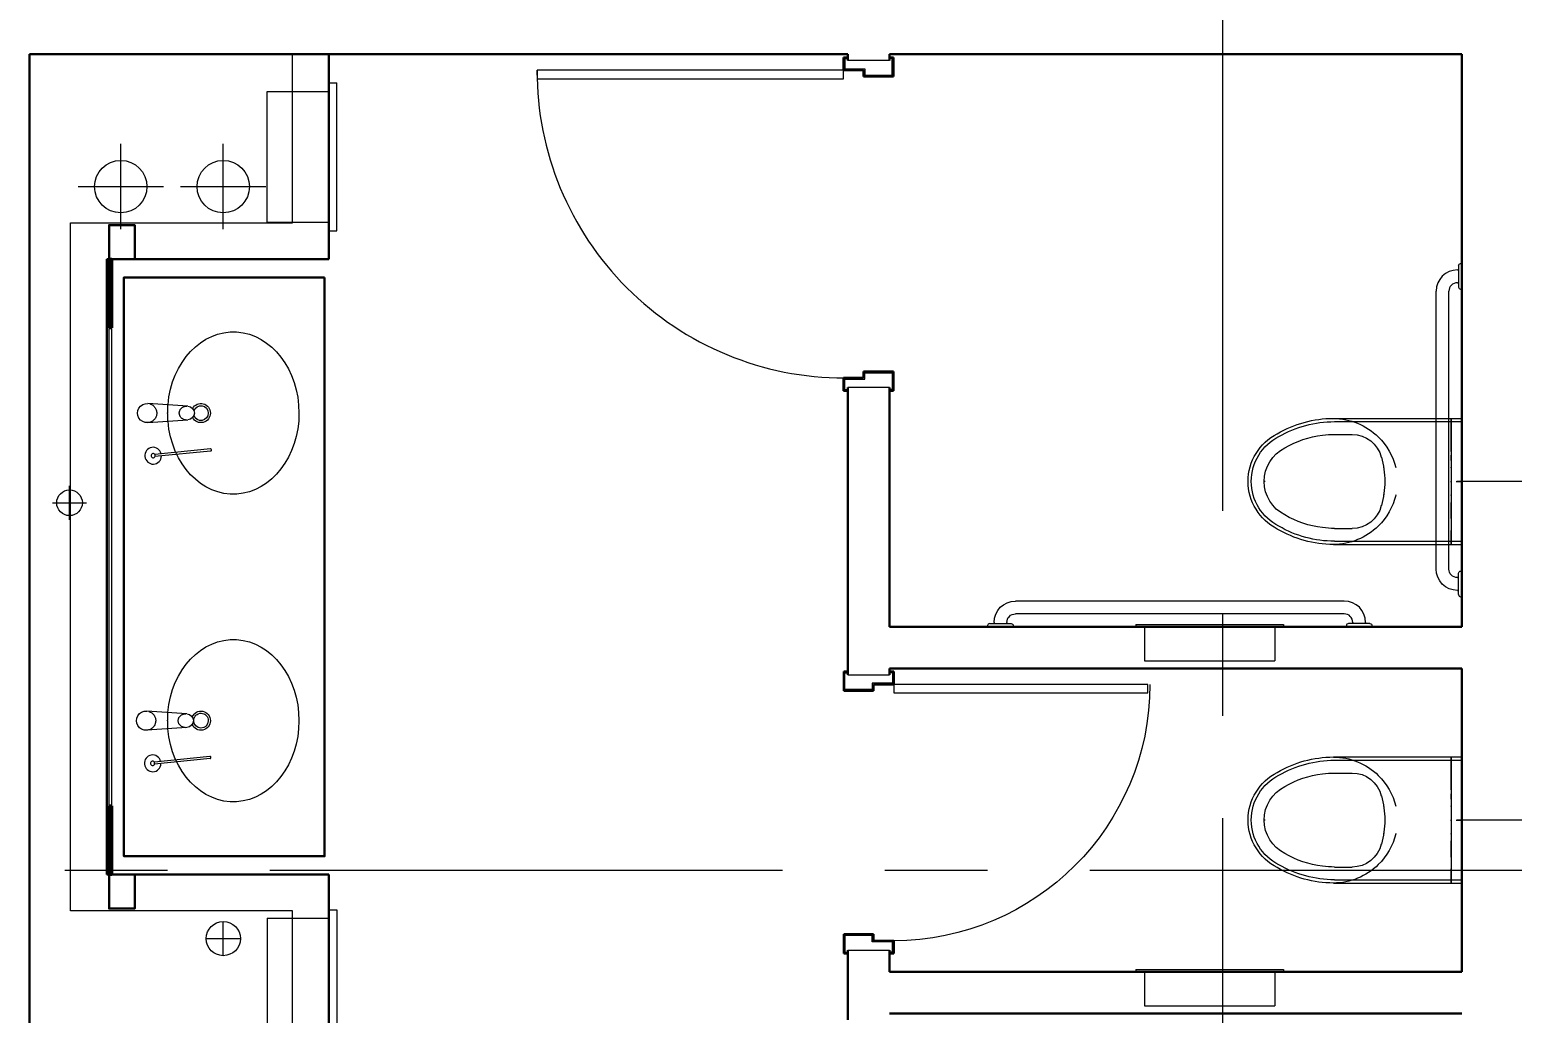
# Model space of a CAD drawing. Header units: inches. Extents: x -26500 to -19632, y -3347 to 2257.
# Drawn here: x -23720.7 to -23547.1, y 650.4 to 765.5 of the extents above; entities that cross this region are included whole.
import ezdxf
from ezdxf import colors
from ezdxf.entities.mleader import LeaderData, LeaderLine
from ezdxf.enums import TextEntityAlignment as Align
from ezdxf.math import Vec2, Vec3

# ---------------------------------------------------------------- set-up
doc = ezdxf.new("R2010")
doc.units = ezdxf.units.IN
doc.header["$LTSCALE"] = 48
doc.header["$MEASUREMENT"] = 0
for name, pattern in [('A105$0$CENTER', [2, 1.25, -0.25, 0.25, -0.25]), ('A105$0$DGN Style 4', [377.27725, 188.5208, -94.2604, 0.235651, -94.2604]), ('A105$0$DGN Style 5', [1319.645598, 565.562399, -754.083199])]:
    doc.linetypes.add(name, pattern=pattern)
for name, color, linetype in [('A105$0$A-COUNTER', 8, 'Continuous'), ('A105$0$A-DOOR', 8, 'Continuous'), ('A105$0$A-DOOR-FRAM', 8, 'Continuous'), ('A105$0$A-FLOR-PFIX', 8, 'Continuous'), ('A105$0$A-FLOR-SLEEVE', 8, 'Continuous'), ('A105$0$A-FLOR-SPCL', 8, 'Continuous'), ('A105$0$A-GRID-GRDP0-15', 8, 'Continuous'), ('A105$0$A-WALL-FULL-INTR', 8, 'Continuous'), ('A105$0$bc105-11 - Level 30', 8, 'Continuous'), ('P-Anno', 6, 'Continuous'), ('XREF', 7, 'Continuous')]:
    doc.layers.add(name, color=color, linetype=linetype)
doc.styles.add('MAMEP ANNO', font='arial.ttf', dxfattribs={"height": 0.078125})
doc.styles.get("Standard").update_dxf_attribs({"font": 'simplex.shx'})

# ---------------------------------------------------------------- blocks, each defined once
blk = doc.blocks.new('Key Note')
at = {"color": 0, "linetype": 'Continuous', "transparency": 16777216}
blk.add_lwpolyline([(-0.09375, -0.09375), (0.09375, -0.09375), (0.09375, 0.09375), (-0.09375, 0.09375)], close=True, dxfattribs=at)
at = {"color": 0, "linetype": 'ByBlock', "transparency": 16777216, "style": 'MAMEP ANNO'}
blk.add_attdef('ID', text='', height=0.10156, dxfattribs=at).set_placement((0, 0), align=Align.MIDDLE_CENTER)
blk = doc.blocks.new('*D783', base_point=(0, 0))
at = {"layer": 'A105$0$A-FLOR-SLEEVE', "linetype": 'Continuous', "lineweight": 0}
for p, q in [((0, -2), (0, 2)), ((-2, 0), (2, 0))]:
    blk.add_line(p, q, dxfattribs=at)
blk = doc.blocks.new('*U782')
at = {"layer": 'A105$0$A-FLOR-SLEEVE', "linetype": 'Continuous', "lineweight": 13}
blk.add_circle((0, 0), 1.5, dxfattribs=at)
at = {"layer": 'A105$0$A-FLOR-SLEEVE', "linetype": 'Continuous', "lineweight": 0}
blk.add_blockref('*D783', (0, 0), dxfattribs=at)
blk = doc.blocks.new('*D810', base_point=(0, 0))
at = {"layer": 'A105$0$A-FLOR-SLEEVE', "linetype": 'Continuous', "lineweight": 0}
for p, q in [((0, -52.1), (0, 52.1)), ((-52.1, 0), (52.1, 0))]:
    blk.add_line(p, q, dxfattribs=at)
blk = doc.blocks.new('*U809')
at = {"layer": 'A105$0$A-FLOR-SLEEVE', "linetype": 'Continuous', "lineweight": 13}
blk.add_circle((0, 0), 32, dxfattribs=at)
at = {"layer": 'A105$0$A-FLOR-SLEEVE', "linetype": 'Continuous', "lineweight": 0}
blk.add_blockref('*D810', (0, 0), dxfattribs=at)
blk = doc.blocks.new('*D812', base_point=(0, 0))
at = {"layer": 'A105$0$A-FLOR-SLEEVE', "linetype": 'Continuous', "lineweight": 0}
for p, q in [((0, -2), (0, 2)), ((-2, 0), (2, 0))]:
    blk.add_line(p, q, dxfattribs=at)
blk = doc.blocks.new('*U811')
at = {"layer": 'A105$0$A-FLOR-SLEEVE', "linetype": 'Continuous', "lineweight": 13}
blk.add_circle((0, 0), 2, dxfattribs=at)
at = {"layer": 'A105$0$A-FLOR-SLEEVE', "linetype": 'Continuous', "lineweight": 0}
blk.add_blockref('*D812', (0, 0), dxfattribs=at)
blk = doc.blocks.new('A105$0$AFWALL_1')
at = {"layer": 'A105$0$A-FLOR-PFIX', "linetype": 'Continuous', "lineweight": 13}
for p, q in [((-15.02, 7.38), (-1.23, 7.38)), ((-14.88, 7), (0, 7)), ((-1.23, 3.52), (-1.23, 7.38)), ((-1.23, 7.38), (0, 7.38)), ((-1.23, 7.38), (-1.23, 5.73)), ((0, 7), (0, 7.38)), ((0, 7.38), (0, 5.92)), ((0, 7), (0, 0)), ((-14.88, 5.5), (-12.83, 5.5)), ((-1.23, 5.73), (-1.23, 5.48)), ((-1.23, 5.48), (-1.23, 4.99)), ((0, 5.92), (0, 5.64)), ((0, 5.64), (0, 5.1)), ((-1.23, 4.99), (-1.23, 4.35)), ((-1.23, 4.35), (-1.23, 3.07)), ((-1.23, 3.52), (-1.23, 3.28)), ((0, 5.1), (0, 4.4)), ((0, 4.4), (0, 3.11)), ((-1.23, 3.28), (-1.23, 2.6)), ((-1.23, 2.84), (-1.23, 3.07)), ((-1.23, 2.63), (-1.23, 2.84)), ((-1.23, 2.45), (-1.23, 2.63)), ((-1.23, 2.6), (-1.23, 1.62)), ((-1.23, 2.45), (-1.23, 1.75)), ((-1.23, 1.75), (-1.23, 0.91)), ((0, 2.92), (0, 3.11)), ((0, 2.74), (0, 2.92)), ((0, 2.59), (0, 2.74)), ((0, 2.59), (0, 1.85)), ((0, 1.85), (0, 0.96)), ((-23.12, 0), (-23.13, 0)), ((-23.09, 0), (-23.12, 0)), ((-23.05, 0), (-23.09, 0)), ((-22.99, 0), (-23.05, 0)), ((-9.14, 1.62), (-9.21, 1.62)), ((-9.05, 0), (-8.95, 0)), ((-8.94, 0), (-9, 0)), ((-8.95, 0), (-8.94, 0)), ((-1.29, 0), (-1.23, 0)), ((-1.23, 1.62), (-1.23, 1.59)), ((-1.23, 1.59), (-1.23, 1.5)), ((-1.23, 1.5), (-1.23, 1.35)), ((-1.23, 1.35), (-1.23, 0.92)), ((-1.23, 0.92), (-1.23, 0.47)), ((-1.23, 0.91), (-1.23, 0)), ((-1.23, 0.47), (-1.23, 0)), ((-1.23, 0), (-1.23, -0.47)), ((-1.23, 0), (-1.23, -0.91)), ((-0.64, 0), (0, 0)), ((0.64, 0), (-0.57, 0)), ((0, 0.96), (0, 0)), ((0, -7), (0, 0)), ((0, 0), (0, -0.96)), ((-9.14, -1.62), (-9.21, -1.62)), ((-7.76, -1.62), (-7.67, -1.62)), ((-7.66, -1.62), (-7.71, -1.62)), ((-7.67, -1.62), (-7.66, -1.62)), ((-1.23, -0.47), (-1.23, -0.92)), ((-1.23, -0.91), (-1.23, -1.75)), ((-1.23, -0.92), (-1.23, -1.35)), ((-1.23, -1.35), (-1.23, -1.5)), ((-1.23, -1.5), (-1.23, -1.59)), ((-1.23, -1.59), (-1.23, -1.62)), ((-1.23, -1.62), (-1.23, -2.6)), ((0, -0.96), (0, -1.85)), ((-1.23, -1.75), (-1.23, -2.45)), ((-1.23, -2.63), (-1.23, -2.45)), ((-1.23, -2.6), (-1.23, -3.28)), ((-1.23, -2.84), (-1.23, -2.63)), ((-1.23, -3.07), (-1.23, -2.84)), ((-1.23, -4.35), (-1.23, -3.07)), ((-1.23, -3.28), (-1.23, -3.52)), ((0, -1.85), (0, -2.59)), ((0, -2.74), (0, -2.59)), ((0, -2.92), (0, -2.74)), ((0, -3.11), (0, -2.92)), ((0, -4.4), (0, -3.11)), ((-1.23, -3.52), (-1.23, -7.38)), ((-1.23, -4.35), (-1.23, -4.99)), ((-1.23, -4.99), (-1.23, -5.48)), ((0, -4.4), (0, -5.1)), ((0, -5.1), (0, -5.64)), ((-14.88, -5.5), (-12.83, -5.5)), ((-1.23, -5.48), (-1.23, -5.73)), ((-1.23, -7.38), (-1.23, -5.73)), ((0, -5.64), (0, -5.92)), ((0, -7.38), (0, -5.92)), ((-15.02, -7.38), (-1.23, -7.38)), ((-14.88, -7), (0, -7)), ((-1.23, -7.38), (0, -7.38)), ((0, -7), (0, -7.38))]:
    blk.add_line(p, q, dxfattribs=at)
at = {"layer": 'A105$0$A-FLOR-PFIX', "linetype": 'Continuous', "lineweight": 13, "extrusion": (0, 0, -1)}
for centre, radius, start, end in [((14.95, -5.73), 13.11, 59.5714, 89.6853), ((14.88, -6), 13, 59.8405, 90), ((14.88, -6), 13, 59.8406, 90.0001), ((15.04, -0.17), 7.54, 90.1427, 134.4461), ((18.75, 0), 6.25, 360, 63.0198), ((18.75, 0), 5.88, 360, 63.119), ((14.88, -6), 11.5, 59.6174, 82.8545), ((14.88, -6), 11.5, 82.8545, 90), ((12.81, 2), 3.5, 89.6441, 166.4342), ((15.04, -0.17), 7.54, 134.4461, 166.2742), ((18.75, 0), 4.38, 360, 63.6571), ((19, 0), 10, 163.6146, 180), ((18.75, 0), 6.25, 296.9802, 360), ((18.75, 0), 5.88, 296.881, 360), ((18.75, 0), 4.38, 296.3429, 360), ((15.04, 0.16), 7.54, 193.7258, 225.5539), ((19, 0), 10, 180, 196.3854), ((12.81, -2), 3.5, 193.5658, 270.3559), ((14.88, 6), 11.5, 277.1455, 300.3826), ((14.95, 5.73), 13.11, 270.3147, 300.4286), ((14.88, 6), 13, 269.9999, 300.1594), ((14.88, 6), 13, 270, 300.1595), ((14.88, 6), 11.5, 270, 277.1455), ((15.04, 0.16), 7.54, 225.5539, 269.8573)]:
    blk.add_arc(centre, radius, start, end, dxfattribs=at)
at = {"layer": 'A105$0$A-FLOR-PFIX', "linetype": 'Continuous', "lineweight": 13}
for p in [(-1.23, 1.62), (-1.23, 0), (0, 0), (-1.23, -1.62)]:
    blk.add_point(p, dxfattribs=at)
blk = doc.blocks.new('A105$0$AFWALL_3')
at = {"layer": 'A105$0$A-FLOR-PFIX', "linetype": 'Continuous', "lineweight": 13}
for p, q in [((-15.02, 7.38), (-1.23, 7.38)), ((-14.88, 7), (0, 7)), ((-1.23, 3.52), (-1.23, 7.38)), ((-1.23, 7.38), (0, 7.38)), ((-1.23, 7.38), (-1.23, 5.73)), ((0, 7), (0, 7.38)), ((0, 7.38), (0, 5.92)), ((0, 7), (0, 0)), ((-14.88, 5.5), (-12.83, 5.5)), ((-1.23, 5.73), (-1.23, 5.48)), ((-1.23, 5.48), (-1.23, 4.99)), ((0, 5.92), (0, 5.64)), ((0, 5.64), (0, 5.1)), ((-1.23, 4.99), (-1.23, 4.35)), ((-1.23, 4.35), (-1.23, 3.07)), ((-1.23, 3.52), (-1.23, 3.28)), ((0, 5.1), (0, 4.4)), ((0, 4.4), (0, 3.11)), ((-1.23, 3.28), (-1.23, 2.6)), ((-1.23, 2.84), (-1.23, 3.07)), ((-1.23, 2.63), (-1.23, 2.84)), ((-1.23, 2.45), (-1.23, 2.63)), ((-1.23, 2.6), (-1.23, 1.62)), ((-1.23, 2.45), (-1.23, 1.75)), ((-1.23, 1.75), (-1.23, 0.91)), ((0, 2.92), (0, 3.11)), ((0, 2.74), (0, 2.92)), ((0, 2.59), (0, 2.74)), ((0, 2.59), (0, 1.85)), ((0, 1.85), (0, 0.96)), ((-23.12, 0), (-23.13, 0)), ((-23.09, 0), (-23.12, 0)), ((-23.05, 0), (-23.09, 0)), ((-22.99, 0), (-23.05, 0)), ((-9.14, 1.62), (-9.21, 1.62)), ((-9.05, 0), (-8.95, 0)), ((-8.94, 0), (-9, 0)), ((-8.95, 0), (-8.94, 0)), ((-1.29, 0), (-1.23, 0)), ((-1.23, 1.62), (-1.23, 1.59)), ((-1.23, 1.59), (-1.23, 1.5)), ((-1.23, 1.5), (-1.23, 1.35)), ((-1.23, 1.35), (-1.23, 0.92)), ((-1.23, 0.92), (-1.23, 0.47)), ((-1.23, 0.91), (-1.23, 0)), ((-1.23, 0.47), (-1.23, 0)), ((-1.23, 0), (-1.23, -0.47)), ((-1.23, 0), (-1.23, -0.91)), ((-0.64, 0), (0, 0)), ((0.64, 0), (-0.57, 0)), ((0, 0.96), (0, 0)), ((0, -7), (0, 0)), ((0, 0), (0, -0.96)), ((-9.14, -1.62), (-9.21, -1.62)), ((-7.76, -1.62), (-7.67, -1.62)), ((-7.66, -1.62), (-7.71, -1.62)), ((-7.67, -1.62), (-7.66, -1.62)), ((-1.23, -0.47), (-1.23, -0.92)), ((-1.23, -0.91), (-1.23, -1.75)), ((-1.23, -0.92), (-1.23, -1.35)), ((-1.23, -1.35), (-1.23, -1.5)), ((-1.23, -1.5), (-1.23, -1.59)), ((-1.23, -1.59), (-1.23, -1.62)), ((-1.23, -1.62), (-1.23, -2.6)), ((0, -0.96), (0, -1.85)), ((-1.23, -1.75), (-1.23, -2.45)), ((-1.23, -2.63), (-1.23, -2.45)), ((-1.23, -2.6), (-1.23, -3.28)), ((-1.23, -2.84), (-1.23, -2.63)), ((-1.23, -3.07), (-1.23, -2.84)), ((-1.23, -4.35), (-1.23, -3.07)), ((-1.23, -3.28), (-1.23, -3.52)), ((0, -1.85), (0, -2.59)), ((0, -2.74), (0, -2.59)), ((0, -2.92), (0, -2.74)), ((0, -3.11), (0, -2.92)), ((0, -4.4), (0, -3.11)), ((-1.23, -3.52), (-1.23, -7.38)), ((-1.23, -4.35), (-1.23, -4.99)), ((-1.23, -4.99), (-1.23, -5.48)), ((0, -4.4), (0, -5.1)), ((0, -5.1), (0, -5.64)), ((-14.88, -5.5), (-12.83, -5.5)), ((-1.23, -5.48), (-1.23, -5.73)), ((-1.23, -7.38), (-1.23, -5.73)), ((0, -5.64), (0, -5.92)), ((0, -7.38), (0, -5.92)), ((-15.02, -7.38), (-1.23, -7.38)), ((-14.88, -7), (0, -7)), ((-1.23, -7.38), (0, -7.38)), ((0, -7), (0, -7.38))]:
    blk.add_line(p, q, dxfattribs=at)
at = {"layer": 'A105$0$A-FLOR-PFIX', "linetype": 'Continuous', "lineweight": 13, "extrusion": (0, 0, -1)}
for centre, radius, start, end in [((14.95, -5.73), 13.11, 59.5714, 89.6853), ((14.88, -6), 13, 59.8405, 90), ((14.88, -6), 13, 59.8406, 90.0001), ((15.04, -0.17), 7.54, 90.1427, 134.4461), ((18.75, 0), 6.25, 360, 63.0198), ((18.75, 0), 5.88, 360, 63.119), ((14.88, -6), 11.5, 59.6174, 82.8545), ((14.88, -6), 11.5, 82.8545, 90), ((12.81, 2), 3.5, 89.6441, 166.4342), ((15.04, -0.17), 7.54, 134.4461, 166.2742), ((18.75, 0), 4.38, 360, 63.6571), ((19, 0), 10, 163.6146, 180), ((18.75, 0), 6.25, 296.9802, 360), ((18.75, 0), 5.88, 296.881, 360), ((18.75, 0), 4.38, 296.3429, 360), ((15.04, 0.16), 7.54, 193.7258, 225.5539), ((19, 0), 10, 180, 196.3854), ((12.81, -2), 3.5, 193.5658, 270.3559), ((14.88, 6), 11.5, 277.1455, 300.3826), ((14.95, 5.73), 13.11, 270.3147, 300.4286), ((14.88, 6), 13, 269.9999, 300.1594), ((14.88, 6), 13, 270, 300.1595), ((14.88, 6), 11.5, 270, 277.1455), ((15.04, 0.16), 7.54, 225.5539, 269.8573)]:
    blk.add_arc(centre, radius, start, end, dxfattribs=at)
at = {"layer": 'A105$0$A-FLOR-PFIX', "linetype": 'Continuous', "lineweight": 13}
for p in [(-1.23, 1.62), (-1.23, 0), (0, 0), (-1.23, -1.62)]:
    blk.add_point(p, dxfattribs=at)
blk = doc.blocks.new('*U822')
at = {"layer": 'A105$0$A-FLOR-SPCL', "linetype": 'Continuous', "lineweight": 13}
for p, q in [((-8.63, 0.75), (-8.63, 0.5)), ((-8.63, 0.75), (8.63, 0.75)), ((-8.63, 0.5), (8.63, 0.5)), ((-7.63, 0.5), (-7.62, -3.5)), ((7.63, 0.5), (7.63, -3.5)), ((8.63, 0.75), (8.63, 0.5)), ((-7.62, -3.5), (7.63, -3.5))]:
    blk.add_line(p, q, dxfattribs=at)
blk = doc.blocks.new('*U825')
at = {"layer": 'A105$0$A-FLOR-SPCL', "linetype": 'Continuous', "lineweight": 13}
for p, q in [((-8.63, 0.75), (-8.63, 0.5)), ((-8.63, 0.75), (8.63, 0.75)), ((-8.63, 0.5), (8.63, 0.5)), ((-7.63, 0.5), (-7.62, -3.5)), ((7.63, 0.5), (7.63, -3.5)), ((8.63, 0.75), (8.63, 0.5)), ((-7.62, -3.5), (7.63, -3.5))]:
    blk.add_line(p, q, dxfattribs=at)
blk = doc.blocks.new('A105$0$GBPL02')
at = {"layer": 'A105$0$bc105-11 - Level 30', "linetype": 'Continuous', "lineweight": 0}
for p, q in [((-1.75, 3), (-40.25, 3)), ((-43.51, 0.12), (-43.51, 0)), ((-43.25, 0.37), (-40.75, 0.37)), ((-42.75, 0.5), (-42.75, 0.37)), ((-41.26, 0.5), (-41.25, 0.38)), ((-40.5, 0.12), (-40.5, 0)), ((-1.75, 1.5), (-40.25, 1.5)), ((-1.5, 0.12), (-1.5, 0)), ((1.25, 0.37), (-1.25, 0.37)), ((-0.75, 0.5), (-0.75, 0.37)), ((0.75, 0.5), (0.75, 0.37)), ((1.5, 0.12), (1.5, 0))]:
    blk.add_line(p, q, dxfattribs=at)
at = {"layer": 'A105$0$bc105-11 - Level 30', "linetype": 'Continuous', "lineweight": 0, "extrusion": (0, 0, -1)}
for centre, radius, start, end in [((40.25, 0.5), 2.5, 360, 90), ((40.25, 0.5), 1, 360, 90), ((40.75, 0.12), 0.25, 90, 180), ((-1.25, 0.12), 0.25, 90, 180)]:
    blk.add_arc(centre, radius, start, end, dxfattribs=at)
at = {"layer": 'A105$0$bc105-11 - Level 30', "linetype": 'Continuous', "lineweight": 0}
for centre, radius, start, end in [((-1.75, 0.5), 2.5, 0, 90), ((-43.25, 0.12), 0.25, 90, 180), ((-1.75, 0.5), 1, 0, 90), ((-1.25, 0.12), 0.25, 90, 180)]:
    blk.add_arc(centre, radius, start, end, dxfattribs=at)
blk.add_point((0, 0), dxfattribs=at)
blk = doc.blocks.new('A105$0$GBPL01')
at = {"layer": 'A105$0$A-FLOR-SPCL', "linetype": 'Continuous', "lineweight": 0}
for p, q in [((-0.5, 36.75), (-0.38, 36.75)), ((-0.38, 37.25), (-0.38, 34.75)), ((-0.13, 37.5), (0, 37.5)), ((-0.5, 35.25), (-0.38, 35.25)), ((-3, 1.75), (-3, 34.25)), ((-1.5, 1.75), (-1.5, 34.25)), ((-0.12, 34.5), (0, 34.5)), ((-0.5, 0.75), (-0.38, 0.75)), ((-0.38, -1.25), (-0.38, 1.25)), ((-0.12, 1.5), (0, 1.5)), ((-0.5, -0.75), (-0.38, -0.75)), ((-0.12, -1.5), (0, -1.5))]:
    blk.add_line(p, q, dxfattribs=at)
for centre, radius, start, end in [((-0.5, 34.25), 2.5, 90, 180), ((-0.5, 34.25), 1, 90, 180), ((-0.12, 34.75), 0.25, 180, 270), ((-0.12, -1.25), 0.25, 180, 270)]:
    blk.add_arc(centre, radius, start, end, dxfattribs=at)
at = {"layer": 'A105$0$A-FLOR-SPCL', "linetype": 'Continuous', "lineweight": 0, "extrusion": (0, 0, -1)}
for centre, radius, start, end in [((0.12, 37.25), 0.25, 360, 90), ((0.5, 1.75), 2.5, 270, 360), ((0.5, 1.75), 1, 270, 360), ((0.12, 1.25), 0.25, 360, 90)]:
    blk.add_arc(centre, radius, start, end, dxfattribs=at)
at = {"layer": 'A105$0$A-FLOR-SPCL', "linetype": 'Continuous', "lineweight": 0}
blk.add_point((0, 0), dxfattribs=at)
blk = doc.blocks.new('A105$0$GBPL02_2')
at = {"layer": 'A105$0$A-FLOR-SPCL', "linetype": 'Continuous', "lineweight": 0}
for p, q in [((-1.75, 3), (-40.25, 3)), ((-43.51, 0.12), (-43.51, 0)), ((-43.25, 0.37), (-40.75, 0.37)), ((-42.75, 0.5), (-42.75, 0.37)), ((-41.26, 0.5), (-41.25, 0.38)), ((-40.5, 0.12), (-40.5, 0)), ((-1.75, 1.5), (-40.25, 1.5)), ((-1.5, 0.12), (-1.5, 0)), ((1.25, 0.37), (-1.25, 0.37)), ((-0.75, 0.5), (-0.75, 0.37)), ((0.75, 0.5), (0.75, 0.37)), ((1.5, 0.12), (1.5, 0))]:
    blk.add_line(p, q, dxfattribs=at)
at = {"layer": 'A105$0$A-FLOR-SPCL', "linetype": 'Continuous', "lineweight": 0, "extrusion": (0, 0, -1)}
for centre, radius, start, end in [((40.25, 0.5), 2.5, 360, 90), ((40.25, 0.5), 1, 360, 90), ((40.75, 0.12), 0.25, 90, 180), ((-1.25, 0.12), 0.25, 90, 180)]:
    blk.add_arc(centre, radius, start, end, dxfattribs=at)
at = {"layer": 'A105$0$A-FLOR-SPCL', "linetype": 'Continuous', "lineweight": 0}
for centre, radius, start, end in [((-1.75, 0.5), 2.5, 0, 90), ((-43.25, 0.12), 0.25, 90, 180), ((-1.75, 0.5), 1, 0, 90), ((-1.25, 0.12), 0.25, 90, 180)]:
    blk.add_arc(centre, radius, start, end, dxfattribs=at)
blk.add_point((0, 0), dxfattribs=at)
blk = doc.blocks.new('*U837')
at = {"layer": 'A105$0$A-FLOR-SPCL', "linetype": 'Continuous', "lineweight": 13}
for p, q in [((1.81, 9.2), (2.75, 9.2)), ((1.81, -8.11), (1.81, 9.2)), ((2.75, -8.11), (2.75, 9.2)), ((-5.44, 8.2), (1.81, 8.2)), ((1.81, -8.11), (2.75, -8.11))]:
    blk.add_line(p, q, dxfattribs=at)
blk = doc.blocks.new('*U836')
at = {"layer": 'A105$0$A-FLOR-SPCL', "linetype": 'Continuous', "lineweight": 13}
for q in [(-3.53, 8.71), (3.72, -6.6)]:
    blk.add_line((-3.53, -6.6), q, dxfattribs=at)
blk.add_blockref('*U837', (1.91, 0.51), dxfattribs=at)
blk = doc.blocks.new('*U842')
at = {"layer": 'A105$0$A-FLOR-PFIX', "linetype": 'Continuous', "lineweight": 13}
for p, q in [((3.94, 0.42), (-2.56, -0.24)), ((3.96, 0.17), (-2.55, -0.49))]:
    blk.add_line(p, q, dxfattribs=at)
for centre, major_axis, start_param, end_param in [((-2.76, -0.38), (-0.187, 0.966), 4.749388, 10.782456), ((3.95, 0.3), (0.023, -0.121), 6.195472, 9.337065)]:
    blk.add_ellipse(centre, major_axis=major_axis, ratio=0.97753, start_param=start_param, end_param=end_param, dxfattribs=at)
at = {"layer": 'A105$0$A-FLOR-PFIX', "linetype": 'Continuous', "lineweight": 13, "extrusion": (0, 0, -1)}
blk.add_ellipse((-2.76, -0.38), major_axis=(0.047, -0.242), ratio=0.97753, dxfattribs=at)
blk = doc.blocks.new('*U843')
at = {"layer": 'A105$0$A-FLOR-PFIX', "linetype": 'Continuous', "lineweight": 13}
for p, q in [((3.94, 0.42), (-2.56, -0.24)), ((3.96, 0.17), (-2.55, -0.49))]:
    blk.add_line(p, q, dxfattribs=at)
for centre, major_axis, start_param, end_param in [((-2.76, -0.38), (-0.187, 0.966), 4.749388, 10.782456), ((3.95, 0.3), (0.023, -0.121), 6.195472, 9.337065)]:
    blk.add_ellipse(centre, major_axis=major_axis, ratio=0.97753, start_param=start_param, end_param=end_param, dxfattribs=at)
at = {"layer": 'A105$0$A-FLOR-PFIX', "linetype": 'Continuous', "lineweight": 13, "extrusion": (0, 0, -1)}
blk.add_ellipse((-2.76, -0.38), major_axis=(0.047, -0.242), ratio=0.97753, dxfattribs=at)
blk = doc.blocks.new('*U844')
at = {"layer": 'A105$0$bc105-11 - Level 30', "linetype": 'Continuous', "lineweight": 40}
for p, q in [((-0.16, 0.86), (-0.16, 8.89)), ((-0.16, 8.89), (0.16, 8.89)), ((0.16, 8.89), (0.16, 0.86)), ((0.16, 0.86), (-0.16, 0.86))]:
    blk.add_line(p, q, dxfattribs=at)
blk = doc.blocks.new('*U845')
at = {"layer": 'A105$0$bc105-11 - Level 30', "linetype": 'Continuous', "lineweight": 40}
for p, q in [((0.16, 4.02), (-0.16, 4.02)), ((-0.16, 4.02), (-0.16, -4.02)), ((0.16, -4.02), (0.16, 4.02)), ((-0.16, -4.02), (0.16, -4.02))]:
    blk.add_line(p, q, dxfattribs=at)
blk = doc.blocks.new('*U849')
at = {"layer": 'A105$0$A-FLOR-SPCL', "linetype": 'Continuous', "lineweight": 13}
for p, q in [((1.81, 8.11), (2.75, 8.11)), ((1.81, 8.11), (1.81, -9.2)), ((2.75, 8.11), (2.75, -9.2)), ((-5.44, -8.2), (1.81, -8.2)), ((1.81, -9.2), (2.75, -9.2))]:
    blk.add_line(p, q, dxfattribs=at)
blk = doc.blocks.new('*U848')
at = {"layer": 'A105$0$A-FLOR-SPCL', "linetype": 'Continuous', "lineweight": 13}
for q in [(3.72, 6.6), (-3.53, -8.71)]:
    blk.add_line((-3.53, 6.6), q, dxfattribs=at)
blk.add_blockref('*U849', (1.91, -0.51), dxfattribs=at)
blk = doc.blocks.new('*U814')
at = {"layer": 'A105$0$A-COUNTER', "linetype": 'Continuous', "lineweight": 30, "extrusion": (-7.22742e-37, -3.27481e-28, -1), "flags": 128}
blk.add_lwpolyline([(-1146, 666), (-1334, 666), (-1334, 124), (-1146, 124), (-1146, 666)], dxfattribs=at)
at = {"layer": 'A105$0$A-DOOR', "linetype": 'Continuous', "lineweight": 13}
for p, q in [((660, 852), (660, 860)), ((660, 860), (947, 860)), ((946.9, 852), (660, 852)), ((947, 859.5), (947, 852))]:
    blk.add_line(p, q, dxfattribs=at)
at = {"layer": 'A105$0$A-DOOR', "linetype": 'Continuous', "lineweight": 0, "extrusion": (0, 0, -1)}
blk.add_arc((-659.3, 859.7), 287.8, 179.9485, 270.0515, dxfattribs=at)
at = {"layer": 'A105$0$A-DOOR', "linetype": 'Continuous', "lineweight": 13, "extrusion": (0, 0, -1)}
blk.add_arc((-659.3, 859.7), 287.8, 179.9482, 181.5396, dxfattribs=at)
at = {"layer": 'A105$0$A-DOOR', "linetype": 'Continuous', "lineweight": 0}
blk.add_arc((613, 285), 240, 180, 270, dxfattribs=at)
at = {"layer": 'A105$0$A-DOOR', "linetype": 'Continuous', "lineweight": 13}
blk.add_3dface([(613, 277), (375, 277), (375, 285), (613, 285)], dxfattribs=at)
at = {"layer": 'A105$0$A-DOOR-FRAM', "linetype": 'Continuous', "lineweight": 30}
for p, q in [((613.2, 854), (613.2, 872)), ((613.2, 872), (616.2, 872)), ((660, 872), (657, 872)), ((660, 872), (660, 860)), ((641.2, 854), (613.2, 854)), ((660, 860), (641.2, 860)), ((641.2, 860), (641.2, 854)), ((613.2, 577.9), (613.2, 559.9)), ((641.2, 577.9), (613.2, 577.9)), ((641.2, 571.9), (641.2, 577.9)), ((660, 571.9), (641.2, 571.9)), ((660, 559.9), (660, 571.9)), ((613.2, 559.9), (616.2, 559.9)), ((660, 559.9), (657, 559.9)), ((613, 297), (613, 285)), ((613, 297), (616, 297)), ((659.8, 297), (656.8, 297)), ((659.8, 279), (659.8, 297)), ((613, 285), (631.8, 285)), ((631.8, 285), (631.8, 279)), ((631.8, 279), (659.8, 279)), ((613, 33), (613, 45)), ((613, 45), (631.8, 45)), ((631.8, 45), (631.8, 51)), ((631.8, 51), (659.8, 51)), ((659.8, 51), (659.8, 33)), ((613, 33), (616, 33)), ((659.8, 33), (656.8, 33))]:
    blk.add_line(p, q, dxfattribs=at)
at = {"layer": 'A105$0$A-DOOR-FRAM', "linetype": 'Continuous', "lineweight": 13}
for p, q in [((614.4, 855.2), (614.4, 870.8)), ((614.4, 870.8), (616.2, 870.8)), ((616.2, 870.8), (616.2, 872)), ((658.8, 861.2), (640, 861.2)), ((640, 861.2), (640, 855.2)), ((657, 872), (657, 870.8)), ((658.8, 870.8), (657, 870.8)), ((658.8, 870.8), (658.8, 861.2)), ((640, 855.2), (614.4, 855.2)), ((640, 576.7), (614.4, 576.7)), ((614.4, 576.7), (614.4, 561.1)), ((640, 570.7), (640, 576.7)), ((658.8, 570.7), (640, 570.7)), ((658.8, 561.1), (658.8, 570.7)), ((614.4, 561.1), (616.2, 561.1)), ((616.2, 561.1), (616.2, 559.9)), ((657, 559.9), (657, 561.1)), ((658.8, 561.1), (657, 561.1)), ((614.2, 295.8), (614.2, 286.2)), ((614.2, 295.8), (616, 295.8)), ((616, 297), (616, 295.8)), ((656.8, 295.8), (656.8, 297)), ((658.6, 295.8), (656.8, 295.8)), ((658.6, 280.2), (658.6, 295.8)), ((614.2, 286.2), (633, 286.2)), ((633, 286.2), (633, 280.2)), ((633, 280.2), (658.6, 280.2)), ((614.2, 34.2), (614.2, 43.8)), ((614.2, 43.8), (633, 43.8)), ((633, 43.8), (633, 49.8)), ((633, 49.8), (658.6, 49.8)), ((658.6, 49.8), (658.6, 34.2)), ((614.2, 34.2), (616, 34.2)), ((616, 33), (616, 34.2)), ((658.6, 34.2), (656.8, 34.2)), ((656.8, 34.2), (656.8, 33))]:
    blk.add_line(p, q, dxfattribs=at)
at = {"layer": 'A105$0$A-FLOR-PFIX', "linetype": 'Continuous', "lineweight": 13}
for p, q in [((1274, 545.5), (1311.6, 548)), ((1274, 532.5), (1311.6, 530)), ((1275, 257.5), (1312.6, 260)), ((1275, 244.5), (1312.6, 242))]:
    blk.add_line(p, q, dxfattribs=at)
at = {"layer": 'A105$0$A-FLOR-PFIX', "linetype": 'A105$0$DGN Style 4', "lineweight": 0}
for p, q in [((-81, 475), (81, 475)), ((-81, 158), (81, 158))]:
    blk.add_line(p, q, dxfattribs=at)
at = {"layer": 'A105$0$A-FLOR-PFIX', "linetype": 'A105$0$DGN Style 5', "lineweight": 0}
for centre in [(1312.2, 539), (1313.2, 251)]:
    blk.add_arc(centre, 8.99, 105.9103, 266.2194, dxfattribs=at)
at = {"layer": 'A105$0$A-FLOR-PFIX', "linetype": 'Continuous', "lineweight": 13}
for centre in [(1312.2, 539), (1313.2, 251)]:
    blk.add_arc(centre, 8.99, 266.2194, 93.7806, dxfattribs=at)
for centre, major_axis, ratio, start_param, end_param in [((1231.5, 539), (0, -76), 0.809169, 1.671829, 7.752253), ((1275, 539), (7.11, 0), 0.92221, 1.713861, 4.569325), ((1231.5, 251), (0, -76), 0.809169, 1.671656, 7.753122), ((1276, 251), (7.11, 0), 0.92221, 1.713861, 4.569325)]:
    blk.add_ellipse(centre, major_axis=major_axis, ratio=ratio, start_param=start_param, end_param=end_param, dxfattribs=at)
at = {"layer": 'A105$0$A-FLOR-PFIX', "linetype": 'Continuous', "lineweight": 0}
for centre, major_axis, start_param, end_param in [((1261.8, 539), (0, 9), 5.208291, 10.500675), ((1261.8, 539), (0, 7), 5.027949, 10.681021), ((1261.8, 251), (0, 9), 5.098152, 10.610762), ((1261.8, 251), (0, 7), 4.747561, 10.996484)]:
    blk.add_ellipse(centre, major_axis=major_axis, ratio=0.97753, start_param=start_param, end_param=end_param, dxfattribs=at)
at = {"layer": 'A105$0$A-FLOR-PFIX', "linetype": 'A105$0$DGN Style 5', "lineweight": 0}
for centre in [(1275, 539), (1276, 251)]:
    blk.add_ellipse(centre, major_axis=(7.11, 0), ratio=0.92221, start_param=4.712389, end_param=7.853982, dxfattribs=at)
at = {"layer": 'A105$0$A-FLOR-PFIX', "linetype": 'A105$0$DGN Style 5', "lineweight": 13}
for centre in [(1231.5, 539), (1231.5, 251)]:
    blk.add_ellipse(centre, major_axis=(0, -76), ratio=0.809169, start_param=1.470832, end_param=1.671656, dxfattribs=at)
at = {"layer": 'A105$0$A-WALL-FULL-INTR', "linetype": 'Continuous', "lineweight": 30}
for p, q in [((81, 339), (81, 875)), ((81, 875), (617, 875)), ((617, 875), (617, 869.8)), ((617, 875), (617, 869)), ((656, 875), (1142, 875)), ((656, 875), (656, 869.8)), ((656, 875), (656, 869)), ((1142, 683), (1142, 875)), ((1142, 683), (1350, 683)), ((1350, 683), (1350, 107)), ((617, 562.9), (617, 339)), ((617, 562.1), (617, 339)), ((656, 562.9), (656, 294)), ((81, 339), (617, 339)), ((81, 16), (81, 300)), ((81, 300), (617, 300)), ((617, 300), (617, 294)), ((1142, 107), (1141.7, -377.9)), ((1142, 107), (1350, 107)), ((617, 36), (617, 16)), ((656, 36), (656, -29)), ((81, 16), (617, 16)), ((81, -23), (617, -23))]:
    blk.add_line(p, q, dxfattribs=at)
at = {"layer": 'A105$0$A-WALL-FULL-INTR', "linetype": 'Continuous', "lineweight": 0}
for p, q in [((617, 869), (656, 869)), ((617, 562.9), (656, 562.9)), ((656, 294), (617, 294)), ((656, 36), (617, 36))]:
    blk.add_line(p, q, dxfattribs=at)
at = {"layer": 'A105$0$A-WALL-FULL-INTR', "linetype": 'Continuous', "lineweight": 30}
for points in [[(1347.8, 683), (1347.8, 715), (1323.8, 715), (1323.8, 683)], [(1347.8, 107), (1347.8, 75), (1323.8, 75), (1323.8, 107)]]:
    blk.add_3dface(points, dxfattribs=at)
at = {"layer": 'A105$0$bc105-11 - Level 30', "linetype": 'Continuous', "lineweight": 13}
blk.add_3dface([(1345.3, 618.2), (1348, 618.2), (1348, 171.8), (1345.3, 171.8)], dxfattribs=at)
at = {"layer": 'A105$0$A-FLOR-PFIX', "linetype": 'Continuous', "lineweight": 13, "extrusion": (0, 0, -1), "xscale": 8, "yscale": 8, "zscale": 8}
for name, p in [('A105$0$AFWALL_1', (-81, 475)), ('*U843', (-1284.5, 502.1)), ('A105$0$AFWALL_3', (-81, 158)), ('*U842', (-1285, 214.1))]:
    blk.add_blockref(name, p, dxfattribs=at)
at = {"layer": 'A105$0$A-FLOR-SPCL', "linetype": 'Continuous', "lineweight": 13, "extrusion": (0, 0, -1), "xscale": 8, "yscale": 8, "zscale": 8}
for name, p in [('*U836', (-1171.7, 770.5)), ('*U825', (-317, 335)), ('*U848', (-1171.7, 13.2)), ('*U822', (-317, 12))]:
    blk.add_blockref(name, p, dxfattribs=at)
at = {"layer": 'A105$0$A-FLOR-SPCL', "linetype": 'Continuous', "lineweight": 0, "extrusion": (0, 0, -1), "xscale": 8, "yscale": 8, "zscale": 8}
for name, p in [('A105$0$GBPL01', (-81, 379)), ('A105$0$GBPL02_2', (-177, 339))]:
    blk.add_blockref(name, p, dxfattribs=at)
at = {"layer": 'A105$0$bc105-11 - Level 30', "linetype": 'Continuous', "lineweight": 40, "extrusion": (0, 0, -1), "xscale": 8, "yscale": 8, "zscale": 8}
for name, p in [('*U845', (-1346.6, 650.9)), ('*U844', (-1346.6, 100.1))]:
    blk.add_blockref(name, p, dxfattribs=at)
at = {"layer": 'A105$0$bc105-11 - Level 30', "linetype": 'Continuous', "lineweight": 0, "extrusion": (0, 0, -1), "xscale": 8, "yscale": 8, "zscale": 8}
blk.add_blockref('A105$0$GBPL02', (-177, 339), dxfattribs=at)
blk = doc.blocks.new('A105')
at = {"layer": 'A105$0$A-GRID-GRDP0-15', "linetype": 'A105$0$CENTER', "lineweight": 0, "transparency": 33554687}
for p, q in [((-23581.0236, 2113.2362), (-23581.0236, -676.9052)), ((-23884.5631, 667.1574), (-20368.7317, 667.1574))]:
    blk.add_line(p, q, dxfattribs=at)
at = {"layer": 'A105$0$A-WALL-FULL-INTR', "lineweight": 30, "transparency": 33554687}
for p, q in [((-23720.6913, 762.6597), (-23720.6908, 550.0347)), ((-23685.6582, 762.6597), (-23720.6913, 762.6597)), ((-23720.6913, 762.6596), (-23720.6913, 752.6613))]:
    blk.add_line(p, q, dxfattribs=at)
at = {"layer": 'A105$0$A-WALL-FULL-INTR', "lineweight": 0, "transparency": 33554687, "flags": 128}
blk.add_lwpolyline([(-23689.9081, 550.0347), (-23689.9082, 557.7847), (-23715.9125, 557.7847), (-23715.8627, 610.2919), (-23689.8694, 610.2919), (-23689.9053, 662.4097), (-23715.9082, 662.4097), (-23715.9079, 742.9097), (-23689.9083, 742.9097), (-23689.9082, 762.6597)], dxfattribs=at)
at = {"layer": 'A105$0$A-FLOR-SLEEVE', "lineweight": 13, "transparency": 33554687, "xscale": 0.095890625, "yscale": 0.095890625, "zscale": 0.095890625}
for p in [(-23710.0237, 747.1574), (-23698.0237, 747.1574)]:
    blk.add_blockref('*U809', p, dxfattribs=at)
at = {"layer": 'A105$0$A-FLOR-SLEEVE', "lineweight": 13, "transparency": 33554687}
for name, p in [('*U782', (-23716.0237, 710.1574)), ('*U811', (-23698.0237, 659.1574))]:
    blk.add_blockref(name, p, dxfattribs=at)
at = {"layer": 'A105$0$A-WALL-FULL-INTR', "lineweight": 30, "transparency": 33554687, "extrusion": (0, 0, -1), "xscale": 0.125, "yscale": 0.125, "zscale": 0.125}
blk.add_blockref('*U814', (23542.9087, 653.2845), dxfattribs=at)

msp = doc.modelspace()

# ---------------------------------------------------------------- block references
at = {"layer": 'XREF', "transparency": 33554467}
msp.add_blockref('A105', (0, 0), dxfattribs=at)

# ---------------------------------------------------------------- leaders
at = {"layer": 'P-Anno'}
ml = msp.add_multileader_block('Standard', dxfattribs=at)
ml.set_content('Key Note', color=256, scale=96)
ml.set_attribute('ID', '9', width=0)
ml.set_leader_properties(color=256, linetype='Continuous')
ml.build(insert=Vec2(0, 0))
ml.multileader.update_dxf_attribs({"has_dogleg": 0, "text_left_attachment_type": 2, "text_right_attachment_type": 2, "dogleg_length": 3.84, "arrow_head_size": 12, "scale": 96})
ctx = ml.context
ctx.base_point, ctx.scale, ctx.char_height, ctx.arrow_head_size, ctx.landing_gap_size, ctx.plane_origin = Vec3(-23444.47, 790.35), 96, 737.28, 12, 384, Vec3(-23409.39, 817.41)
ctx.left_attachment, ctx.right_attachment = 2, 2
notes = []
notes.append((ctx, [(0, (1, 1, 0), (-23813.47, 790.35), (1, 0), 369, [(0, [(-23454.41, 735.72), (-23454.41, 790.35)], 0, [])])]))
ctx.block.insert = Vec3(-23435.47, 790.35)
for ctx, leaders in notes:
    for number, flags, end, landing, length, lines in leaders:
        leader = LeaderData()
        leader.index, (leader.has_last_leader_line, leader.has_dogleg_vector, leader.attachment_direction) = number, flags
        leader.last_leader_point, leader.dogleg_vector, leader.dogleg_length = Vec3(end), Vec3(landing), length
        for number, points, colour, breaks in lines:
            line = LeaderLine()
            line.index, line.vertices, line.color, line.breaks = number, Vec3.list(points), colors.encode_raw_color(colour), breaks
            leader.lines.append(line)
        ctx.leaders.append(leader)

doc.saveas('drawing.dxf')
